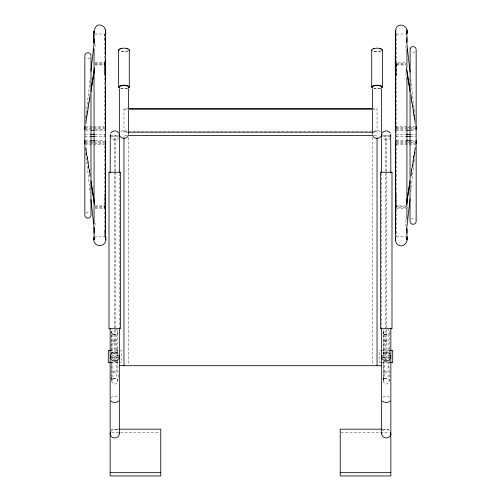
<?xml version="1.0" encoding="UTF-8"?>
<svg xmlns="http://www.w3.org/2000/svg" width="501" height="501" viewBox="0 0 501 501"><rect width="100%" height="100%" fill="white"/><g stroke="black" fill="none" stroke-linecap="round" stroke-linejoin="round"><path stroke-width="0.38" stroke-dasharray="2.5 1.88" d="M116.226 329.289L117.334 330.316L117.816 331.75L117.597 359.317M387.711 329.289L388.82 330.316L389.302 331.75L389.277 357.964M104.59 231.381L104.527 236.854L95.077 236.854M94.946 207.546L104.396 207.546L104.577 194.275M396.423 74.142L396.604 62.5L406.054 62.5M396.423 75.77L396.604 62.5M117.741 348.564L117.81 356.518M389.233 348.564L389.083 359.317M117.816 331.75L117.553 333.246L116.608 334.424L112.907 334.424L111.685 332.733L111.698 331.75L112.18 330.316L113.289 329.289M389.302 331.75L389.039 333.246L388.093 334.424L384.392 334.424L383.177 332.733L383.184 331.75L383.666 330.316L384.774 329.289M85.79 117.71L90.174 78.194M410.801 191.908L415.185 152.392M85.796 120.797L90.13 93.18M85.796 122.426L90.13 94.808M85.796 123.165L90.13 95.553M85.796 124.793L90.13 97.175M410.87 174.536L415.204 146.918M410.87 175.231L415.204 147.62M410.87 176.164L415.204 148.546M410.87 176.859L415.204 149.248M117.735 361.584C116.276 368.536 120.434 377.842 116.226 383.753C112.518 385.563 110.596 380.56 111.867 377.679L111.804 379.226L111.748 361.465M389.221 361.584C387.768 368.536 391.92 377.842 387.711 383.753C384.01 385.563 382.081 380.56 383.353 377.679L383.29 379.226L383.24 361.465M118.743 137.737C117.128 140.737 112.381 140.737 110.771 137.737M390.229 137.737C388.82 140.293 385.012 140.794 382.989 138.696M117.816 381.292L117.553 379.796L116.608 378.612L112.907 378.612L111.685 380.309L112.362 379.144L111.698 381.292L111.786 361.327M389.302 381.292L389.039 379.796L388.093 378.612L384.392 378.612L383.177 380.309L383.847 379.144L383.184 381.292L383.278 361.327M110.771 397.75C112.606 395.834 115.825 395.715 118.011 397.093M90.08 57.847L87.913 58.749L85.746 57.847M85.746 213.031L87.913 212.13L90.08 213.031M415.254 51.716L413.087 52.611L410.92 51.716M410.92 219.162L413.087 218.267L415.254 219.162M120.703 131.45L123.96 130.26L127.21 131.45M373.79 131.45L377.04 130.26L380.297 131.45M382.989 397.093C385.175 395.715 388.394 395.834 390.229 397.75M95.077 34.024L104.527 34.024L104.59 39.498M396.366 34.024L405.923 34.043M94.946 62.5L104.396 62.5L104.577 74.142M95.184 63.333L104.634 63.333M396.366 63.333L405.816 63.333M94.946 64.128L104.396 64.128L104.577 75.77M396.604 64.128L406.054 64.128M95.184 64.961L104.634 64.961M396.366 64.961L405.816 64.961M128.644 108.529L123.96 108.529L123.96 132.208L127.861 132.208M372.356 108.529L377.04 108.529L377.04 132.208L373.139 132.208M123.96 109.243L128.644 109.243M372.356 109.243L377.04 109.243M84.844 126.233L104.784 126.233M395.446 126.233L416.049 126.233M85.483 127.699L90.086 127.699M90.85 127.699L93.155 127.699M93.919 127.699L104.653 127.699M396.347 127.699L407.081 127.699M407.845 127.699L410.15 127.699M410.914 127.699L415.517 127.699M84.951 128.538L104.891 128.538M396.109 128.538L416.049 128.538M84.713 129.327L90.086 129.327M95.453 129.327L104.653 129.327M396.347 129.327L405.547 129.327M410.914 129.327L416.287 129.327M85.721 130.16L90.324 130.16M94.921 130.16L104.891 130.16M396.109 130.16L406.079 130.16M410.676 130.16L415.279 130.16M123.96 131.481L377.04 131.481M84.844 134.287L90.211 134.287M94.814 134.287L105.554 134.287M396.216 134.287L406.186 134.287M410.789 134.287L416.156 134.287M127.085 135.439L123.96 135.439L123.96 136.998M373.915 135.439L377.04 135.439L377.04 136.998M84.844 136.591L90.211 136.591M94.814 136.591L104.784 136.591M396.216 136.591L406.186 136.591M410.789 136.591L416.156 136.591M85.483 140.718L90.086 140.718M95.453 140.718L104.653 140.718M396.347 140.718L405.547 140.718M410.914 140.718L415.517 140.718M84.951 141.551L104.891 141.551M396.109 141.551L415.279 141.551M84.713 142.34L90.086 142.34M90.85 142.34L93.155 142.34M93.919 142.34L104.653 142.34M396.347 142.34L407.081 142.34M407.845 142.34L410.15 142.34M410.914 142.34L416.287 142.34M85.721 143.18L104.891 143.18M396.109 143.18L415.279 143.18M84.844 144.645L104.784 144.645M396.109 144.645L416.049 144.645M94.946 205.917L104.396 205.917L104.396 207.546M406.054 205.917L396.604 205.917L396.604 207.546L406.054 207.546M95.184 206.75L104.634 206.75M396.366 206.75L405.816 206.75M95.184 208.378L104.634 208.378M396.366 208.378L405.816 208.378M396.366 236.854L405.923 236.835M112.907 334.455L116.608 334.455M384.392 334.455L388.093 334.455M112.907 340.104L116.608 340.104M384.392 340.104L388.093 340.104M112.907 341.732L116.608 341.732M384.392 341.732L388.093 341.732M110.583 350.343L119.689 350.343M120.058 350.343L121.204 350.343L121.204 362.636L118.931 362.636M382.069 350.343L379.796 350.343L379.796 362.636L380.942 362.636M382.457 350.343L390.417 350.343M112.907 353.744L116.608 353.744M384.392 353.744L388.093 353.744M111.729 355.341L118.543 355.341M382.457 355.341L389.271 355.341M111.729 357.639L117.785 357.639M383.215 357.639L389.271 357.639M112.907 359.298L116.608 359.298M384.392 359.298L388.093 359.298M110.583 362.636L118.543 362.636M381.311 362.636L390.417 362.636M112.907 371.31L116.608 371.31M384.392 371.31L388.093 371.31M112.907 372.938L116.608 372.938M384.392 372.938L388.093 372.938M112.907 378.587L116.608 378.587M384.392 378.587L388.093 378.587M110.934 429.182L118.718 429.182M382.282 429.182L390.066 429.182M111.71 432.457L159.994 432.457M341.006 432.457L389.29 432.457M118.011 353.236C115.988 351.138 112.18 351.639 110.771 354.188A4.603 4.603 0 0 1 118.011 353.236L118.743 354.188M410.87 93.18L415.204 120.797M410.87 94.808L415.204 122.426M410.87 95.553L415.204 123.165M410.87 97.175L415.204 124.793M85.796 146.918L90.13 174.536M85.796 147.62L90.13 175.231M85.796 148.546L90.13 176.164M85.796 149.248L90.13 176.859M410.801 78.97L415.185 118.486M85.79 153.168L90.174 192.685M389.102 360.05L389.233 364.471M117.616 360.05L117.741 364.471M396.423 194.275L396.604 207.546M405.923 45.835L405.923 48.109M405.923 73.046L405.923 76.165M405.923 219.739L405.923 225.794M396.473 34.043L396.473 236.835M388.093 334.424L388.093 360.733M388.093 361.434L388.093 378.612M386.246 171.355L386.246 135.439L385.526 135.439L385.526 361.089M386.246 172.094L386.246 361.089M384.392 334.424L384.392 378.612M381.643 173.415L381.643 327.917M372.437 137.456L372.437 364.133M128.563 137.456L128.563 364.133M119.357 173.415L119.357 327.917M116.608 334.424L116.608 378.612M115.474 171.355L115.474 135.439L114.754 135.439L114.754 171.355M115.474 172.137L115.474 360.313M114.754 172.094L114.754 361.089M112.907 334.424L112.907 360.733M112.907 361.609L112.907 378.612M104.527 34.043L104.527 124.843M104.527 134.287L104.527 136.591M104.527 146.035L104.527 236.835M104.396 62.5L104.396 64.128M95.077 44.326L95.077 48.109M95.077 222.77L95.077 225.794M118.011 136.404A4.603 0.639 0 0 1 110.771 136.272M110.771 135.627A4.603 0.639 0 0 1 118.011 135.495M110.771 431.518A4.603 4.302 0 0 1 118.011 430.628M128.406 50.394A4.603 1.572 0 0 1 124.561 51.547A4.603 1.572 0 0 1 119.971 50.77M127.21 88.182A4.603 1.572 0 0 1 120.703 88.182M381.029 50.77A4.603 1.572 0 0 1 376.439 51.547A4.603 1.572 0 0 1 372.594 50.394M380.297 88.182A4.603 1.572 0 0 1 373.79 88.182M380.804 88.351A5.323 1.822 0 0 1 373.276 88.351M380.804 51.271A5.323 1.822 0 0 1 373.276 51.271M127.717 88.351A5.323 1.822 0 0 1 120.196 88.351M127.724 51.271A5.323 1.822 0 0 1 120.196 51.271M390.229 136.272A4.603 0.639 0 0 1 382.989 136.404M382.989 135.495A4.603 0.639 0 0 1 390.229 135.627M382.989 430.628A4.603 4.302 0 0 1 390.229 431.518M111.779 342.947L111.71 357.933L111.698 331.75L111.779 342.947M383.271 342.947L383.202 357.933L383.184 331.75L383.271 342.947M383.941 352.504L382.989 353.236A4.603 4.603 0 0 1 390.229 354.188L387.436 352.046L383.941 352.504M383.847 333.891L383.177 332.733L383.847 333.891M112.362 333.891L111.685 332.733L112.362 333.891"/><path stroke-width="0.75" d="M94.056 227.291L94.088 237.186M94.056 43.587C92.961 37.212 92.998 18.55 104.296 27.167C106.97 31.638 104.884 37.306 105.517 42.234C105.554 64.197 105.561 86.159 105.529 108.122L105.554 123.747M105.554 236.378L105.554 147.131M105.554 233.09L105.529 162.756M105.542 159.556L105.548 144.269M395.458 148.121L395.464 210.721M395.458 120.115L395.452 48.729M395.452 222.15L395.446 165.8M406.95 233.09L406.956 229.12M406.918 219.131L406.9 198.978M105.529 31.306L105.492 33.655L105.542 31.187M105.529 81.644L105.542 60.039M105.554 86.341L105.529 108.122M94.088 236.935C91.263 248.934 108.899 248.064 105.554 236.359M406.605 32.74L406.931 31.306L406.893 33.655C409.486 26.753 399.153 21.343 395.94 28.425C394.525 59.707 395.959 91.357 395.458 122.758M406.906 203.826L406.956 76.897M406.956 236.359C408.86 241.851 403.161 248.665 397.756 244.732C395.258 242.96 395.283 239.672 395.489 236.935C395.408 228.525 395.496 220.114 395.446 211.698M105.523 54.509L105.554 37.788M406.95 48.879L406.937 67.579M94.088 33.692L94.1 42.197M395.489 33.692L395.471 47.257M406.912 42.234L406.881 29.835M94.063 233.316L94.1 228.681M395.458 233.316L395.471 223.621M105.454 153.237L105.454 117.641M395.339 126.233L395.539 108.26M105.467 155.598L105.661 141.551L105.661 143.18M395.533 116.113L395.339 130.16L395.339 128.538M395.471 239.572L395.521 237.85M94.119 237.906L94.063 239.879L94.119 237.85L94.069 239.572L94.395 238.138M90.95 71.217L94.476 39.447M406.593 229.878L410.031 198.884M406.937 31.2L406.743 32.891L406.931 31.306M110.314 134.249L110.151 172.933M119.2 136.629L119.2 134.249M381.8 134.249L381.8 136.629M381.8 355.297L382.257 358.791A4.603 4.603 0 0 0 390.686 355.297M84.957 126.164L84.713 129.327L84.957 127.793M91.213 88.646L94.464 67.936M90.969 91.808L94.464 69.564M406.536 202.849L410.025 180.604M416.043 142.246L416.287 140.718L416.043 143.875M406.536 204.477L409.906 182.997M110.771 133.141C112.381 130.141 117.128 130.141 118.743 133.141M382.257 133.141C383.872 130.141 388.619 130.141 390.229 133.141M127.943 136.366C126.171 139.04 121.749 139.04 119.971 136.366M381.029 136.366C379.251 139.04 374.829 139.04 373.057 136.366M118.743 400.919C116.689 403.036 112.819 403.036 110.771 400.919M390.229 400.919C388.181 403.036 384.311 403.036 382.257 400.919M128.644 108.529L372.356 108.529M128.644 109.243L372.356 109.243M91.088 130.16L94.157 130.16M406.843 130.16L409.912 130.16M128.644 132.208L372.356 132.208M90.694 134.287L94.814 134.287M406.186 134.287L410.306 134.287M127.861 135.439L373.139 135.439M90.694 136.591L94.814 136.591M406.186 136.591L410.306 136.591M90.85 140.718L94.683 140.718M406.317 140.718L410.15 140.718M110.583 350.343L108.304 350.343L108.304 362.636L110.583 362.636M390.417 350.343L392.696 350.343L392.696 362.636L390.417 362.636M114.754 361.089L115.474 361.089M385.526 361.089L386.246 361.089M119.357 365.692L381.643 365.692M118.718 429.182L160.771 429.182L160.771 475.95L110.151 475.95L110.151 328.149M382.282 429.182L340.229 429.182L340.229 475.95L390.849 475.95L390.849 328.149M110.151 472.675L160.771 472.675M340.229 472.675L390.849 472.675M406.605 238.138L406.931 239.572L406.893 237.217L406.931 239.572M94.069 31.306L94.119 33.028L94.069 31.306L94.395 32.74M416.043 126.164L416.287 129.327L416.043 127.793M406.536 67.936L409.787 88.646M406.536 69.564L410.031 91.808M84.957 142.246L84.713 140.718L84.957 143.875M90.975 180.604L94.464 202.849M91.094 182.997L94.464 204.477M390.686 134.249L390.849 172.933M90.982 55.68C91.132 51.741 84.694 51.741 84.844 55.68L84.844 215.198C84.694 219.137 91.132 219.137 90.982 215.198L90.982 56.569M119.2 355.297L118.743 358.791A4.603 4.603 0 0 1 110.314 355.297M406.593 41.001L410.031 71.994M90.95 199.655L94.476 231.424M105.479 29.835L105.554 34.5M105.542 239.691L105.492 237.217L105.529 239.572M395.533 155.598L395.339 141.551L395.339 143.18M105.467 116.113L105.661 130.16L105.661 128.538M395.339 144.645L395.539 162.612M406.912 228.644L406.95 236.378M406.95 37.788L406.956 41.758M395.458 150.757L395.464 164.716M105.542 111.322L105.548 126.609M94.05 48.729L94.069 223.621M395.446 126.233L395.446 144.645M382.363 49.987L382.363 87.068M381.643 88.902L381.643 172.632M381.643 328.174L381.643 433.666M377.04 137.781L377.04 365.692M372.437 88.902L372.437 107.953M372.437 110.395L372.437 134.331M371.723 49.987L371.723 87.068M129.277 49.987L129.277 87.068M128.563 88.902L128.563 107.953M128.563 110.395L128.563 134.331M123.96 137.781L123.96 365.692M119.357 88.902L119.357 172.632M119.357 328.174L119.357 433.666M118.637 49.987L118.637 87.068M110.314 136.115A4.603 0.639 0 0 1 110.314 135.784M119.2 432.557A4.603 4.302 0 0 1 114.754 437.968A4.603 4.302 0 0 1 110.314 432.557M119.357 49.987A4.603 1.572 0 0 1 119.514 49.58M120.703 48.873A4.603 1.572 0 0 1 121.655 48.622M126.258 48.622A4.603 1.572 0 0 1 127.21 48.873M119.514 87.475A4.603 1.572 0 0 1 123.96 85.496A4.603 1.572 0 0 1 128.406 87.475M373.79 48.873A4.603 1.572 0 0 1 374.742 48.622M379.345 48.622A4.603 1.572 0 0 1 380.297 48.873M381.486 49.58A4.603 1.572 0 0 1 381.643 49.987M372.594 87.475A4.603 1.572 0 0 1 377.04 85.496A4.603 1.572 0 0 1 381.486 87.475M390.686 432.557A4.603 4.302 0 0 1 386.246 437.968A4.603 4.302 0 0 1 381.8 432.557M372.431 87.976A5.323 1.822 0 0 1 373.621 85.671A5.323 1.822 0 0 1 380.459 85.671A5.323 1.822 0 0 1 381.649 87.976M371.905 50.457A5.323 1.822 0 0 1 377.04 48.165A5.323 1.822 0 0 1 382.182 50.457M119.351 87.976A5.323 1.822 0 0 1 120.541 85.671A5.323 1.822 0 0 1 127.379 85.671A5.323 1.822 0 0 1 128.563 87.976M118.818 50.457A5.323 1.822 0 0 1 123.96 48.165A5.323 1.822 0 0 1 129.095 50.457M390.686 135.784A4.603 0.639 0 0 1 390.686 136.115M395.521 237.906L395.458 239.873L395.521 237.906M410.125 48.747L410.018 221.336C409.868 225.275 416.306 225.275 416.156 221.336L416.156 49.543C416.306 46.092 410.87 45.378 410.125 48.747M120.509 172.25L109.005 172.25L109.005 328.7L120.509 328.7L120.509 172.25M391.995 172.25L380.491 172.25L380.491 328.7L391.995 328.7L391.995 172.25M395.521 32.972L395.458 30.999L395.521 32.972"/></g></svg>
